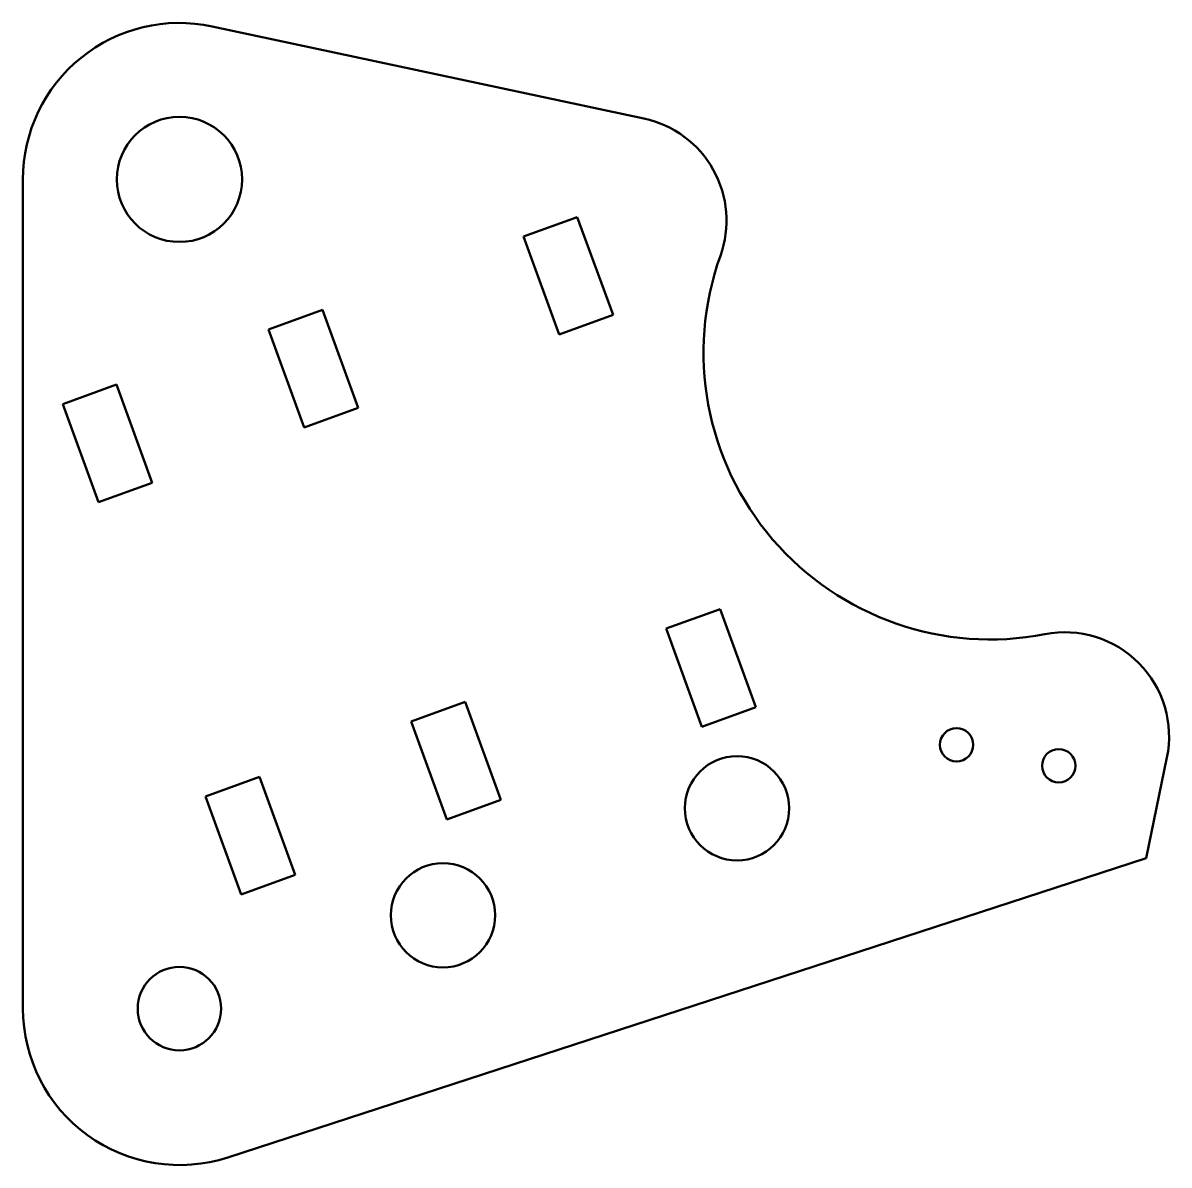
# Model space of a CAD drawing. Header units: millimetres. Extents: x 242 to 352, y 155 to 265.
import ezdxf

# ---------------------------------------------------------------- set-up
doc = ezdxf.new("R2010")
doc.units = ezdxf.units.MM
doc.layers.add('Visible (ISO)', color=7, linetype='Continuous', lineweight=50)

msp = doc.modelspace()

# ---------------------------------------------------------------- linework, layer by layer
at = {"layer": 'Visible (ISO)'}
for p, q in [((301.6, 255.58), (260.2, 264.42)), ((242.07, 249.75), (242.07, 170.25)), ((290.04, 244.26), (295.21, 246.14)), ((295.21, 246.14), (298.63, 236.75)), ((293.47, 234.87), (290.04, 244.26)), ((265.61, 235.37), (270.78, 237.25)), ((270.78, 237.25), (274.2, 227.85)), ((298.63, 236.75), (293.47, 234.87)), ((269.03, 225.97), (265.61, 235.37)), ((245.88, 228.19), (251.05, 230.07)), ((251.05, 230.07), (254.47, 220.67)), ((249.3, 218.79), (245.88, 228.19)), ((274.2, 227.85), (269.03, 225.97)), ((254.47, 220.67), (249.3, 218.79)), ((303.73, 206.68), (308.89, 208.56)), ((308.89, 208.56), (312.31, 199.16)), ((307.15, 197.28), (303.73, 206.68)), ((279.29, 197.78), (284.46, 199.66)), ((284.46, 199.66), (287.88, 190.27)), ((312.31, 199.16), (307.15, 197.28)), ((282.71, 188.39), (279.29, 197.78)), ((349.75, 184.66), (351.73, 194.32)), ((259.56, 190.6), (264.73, 192.48)), ((264.73, 192.48), (268.15, 183.08)), ((262.98, 181.2), (259.56, 190.6)), ((287.88, 190.27), (282.71, 188.39)), ((261.71, 155.99), (349.75, 184.66)), ((268.15, 183.08), (262.98, 181.2))]:
    msp.add_line(p, q, dxfattribs=at)
for centre, radius in [((257.07, 249.75), 6), ((331.56, 195.54), 1.6), ((341.36, 193.53), 1.6), ((310.52, 189.46), 5), ((282.33, 179.2), 5), ((257.07, 170.25), 4)]:
    msp.add_circle(centre, radius, dxfattribs=at)
for centre, radius, start, end in [((257.07, 249.75), 15, 77.9426, 180), ((299.51, 245.8), 10, 340.2803, 77.9426), ((334.81, 233.14), 27.5, 160.2803, 280.9456), ((341.93, 196.33), 10, 348.4042, 100.9456), ((257.07, 170.25), 15, 180, 288.0404)]:
    msp.add_arc(centre, radius, start, end, dxfattribs=at)

doc.saveas('drawing.dxf')
